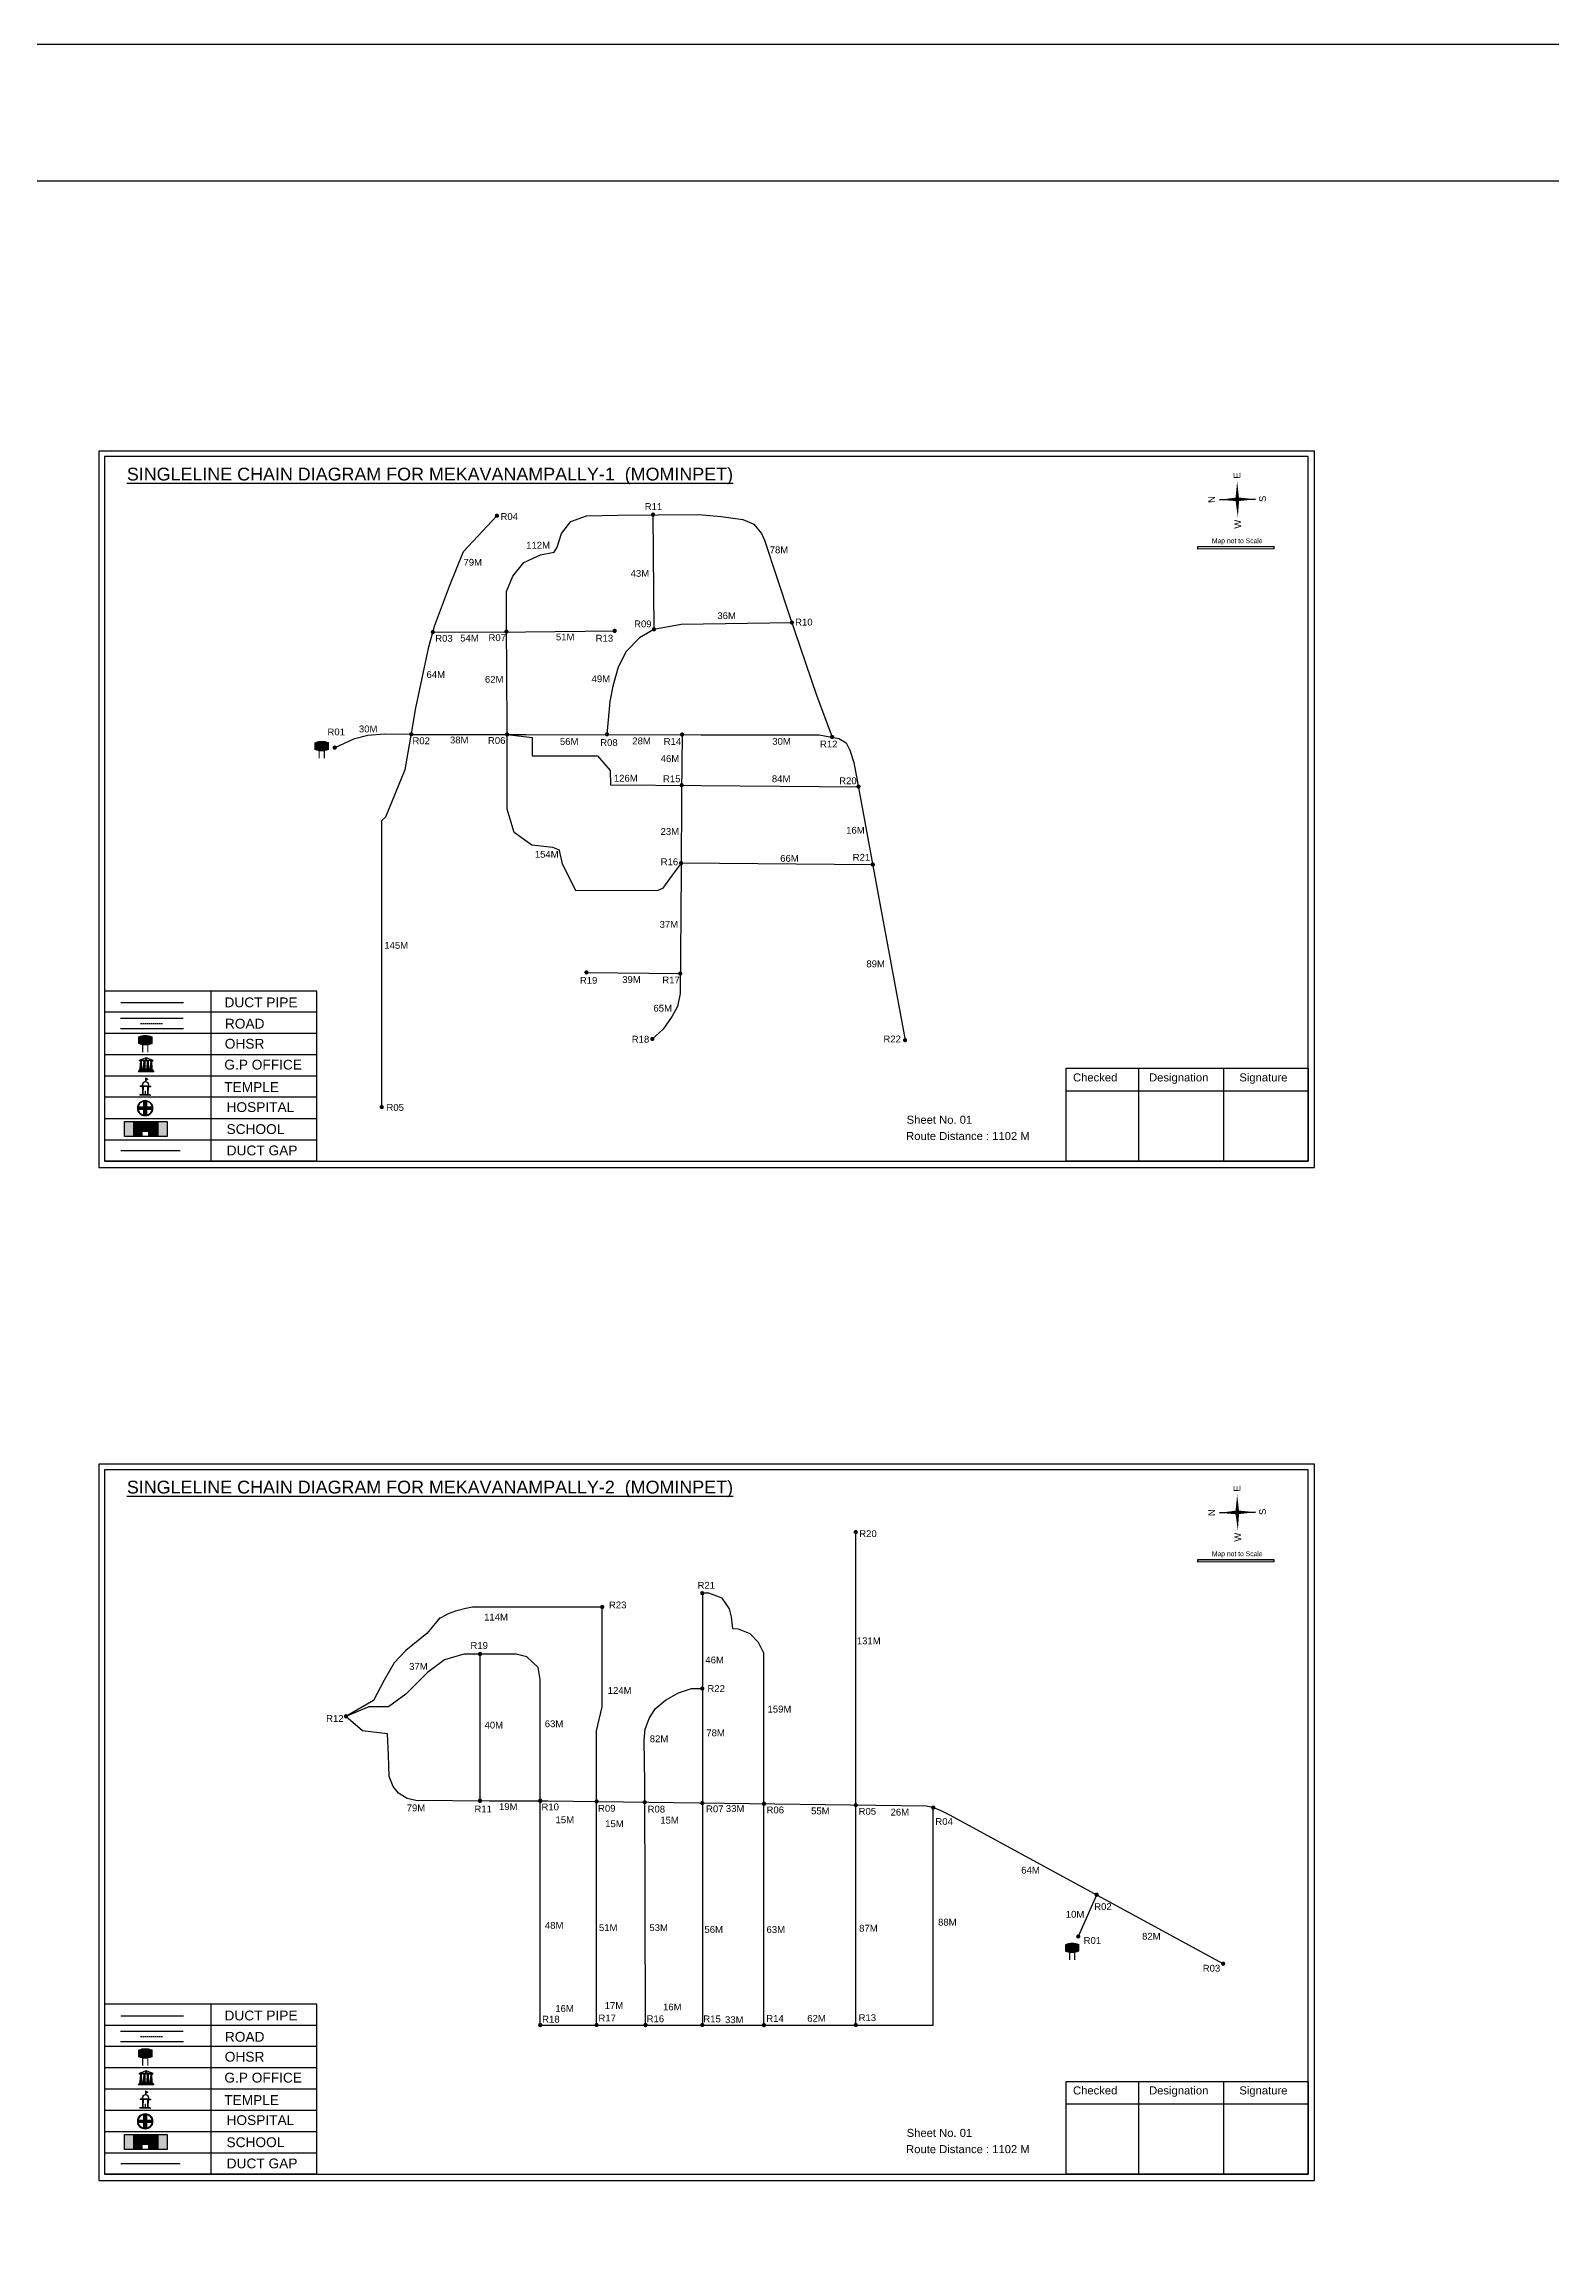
# Model space of a CAD drawing. Header units: inches. Extents: x -512 to 3904, y -21409 to -15407.
# Drawn here: x 592 to 1696, y -17023 to -15407 of the extents above; entities that cross this region are included whole.
import ezdxf

# ---------------------------------------------------------------- set-up
doc = ezdxf.new("R2010")
doc.units = ezdxf.units.IN
doc.header["$MEASUREMENT"] = 0
doc.linetypes.add('DASHEDX2', pattern=[1.5, 1, -0.5])
for name, color, linetype in [('LANDMARK', 7, 'Continuous'), ('OHT', 7, 'Continuous'), ('pipe', 5, 'Continuous')]:
    doc.layers.add(name, color=color, linetype=linetype)
doc.styles.get("Standard").update_dxf_attribs({"font": 'arial.ttf'})

# ---------------------------------------------------------------- blocks, each defined once
blk = doc.blocks.new('OHT')
at = {"linetype": 'Continuous', "lineweight": 0, "true_color": 0x0ffffc}
blk.add_hatch(color=4, dxfattribs=at).paths.add_polyline_path([(0.01, 1), (0, 1, 0.101323), (-0.4, 0.92), (-0.4, 0.52, 0.194075), (0.4, 0.52), (0.4, 0.92, 0.097877)])
at = {"color": 4, "linetype": 'Continuous', "lineweight": 0, "true_color": 0x0ffffc, "flags": 128}
for points in [[(-0.4, 0.52), (-0.4, 0.92)], [(0.4, 0.52), (0.4, 0.92)]]:
    blk.add_lwpolyline(points, dxfattribs=at)
at = {"color": 4, "linetype": 'Continuous', "lineweight": 0, "true_color": 0x0ffffc, "const_width": 0.075, "flags": 128}
for points in [[(-0.15, 0), (-0.15, 0.48)], [(0.15, 0), (0.15, 0.47)]]:
    blk.add_lwpolyline(points, dxfattribs=at)
at = {"color": 4, "linetype": 'Continuous', "lineweight": 0, "true_color": 0x0ffffc}
for centre, radius, start, end in [((0.01, -0.02), 1.02, 67.3109, 113.4711), ((0, 1.51), 1.07, 247.7682, 291.7007)]:
    blk.add_arc(centre, radius, start, end, dxfattribs=at)
blk = doc.blocks.new('Government_Office')
at = {"linetype": 'Continuous', "lineweight": 0, "true_color": 0xff0000}
for points in [[(-0.5, 0.05), (0.5, 0.05), (0.5, 0), (-0.5, 0)], [(-0.45, 0.08), (-0.45, 0.12), (0.45, 0.12), (0.45, 0.08)], [(-0.4, 0.14), (-0.4, 0.18), (0.4, 0.18), (0.4, 0.14)]]:
    blk.add_hatch(color=1, dxfattribs=at).paths.add_polyline_path(points)
h = blk.add_hatch(color=1, dxfattribs=at)
h.paths.add_polyline_path([(0.44, 0.72), (0.45, 0.75), (0, 0.93), (-0.45, 0.75), (-0.44, 0.72)])
h.paths.add_polyline_path([(0.36, 0.75), (-0.36, 0.75), (0, 0.9)], flags=16)
h.paths.add_polyline_path([(0, 0.78, -1), (0, 0.87, -1)], flags=0)
h = blk.add_hatch(color=1, dxfattribs=at)
edge = h.paths.add_edge_path()
edge.add_line((-0.27, 0.2), (-0.3, 0.68))
edge.add_line((-0.3, 0.68), (-0.29, 0.68))
edge.add_arc((-0.28, 0.69), 0.0176, 225.304, 441.5659)
edge.add_line((-0.28, 0.7), (-0.39, 0.7))
edge.add_arc((-0.39, 0.69), 0.0176, 98.4341, 314.696)
edge.add_line((-0.38, 0.68), (-0.37, 0.68))
edge.add_line((-0.37, 0.68), (-0.4, 0.2))
edge.add_line((-0.4, 0.2), (-0.27, 0.2))
h = blk.add_hatch(color=1, dxfattribs=at)
edge = h.paths.add_edge_path()
edge.add_line((-0.05, 0.2), (-0.07, 0.68))
edge.add_line((-0.07, 0.68), (-0.07, 0.68))
edge.add_arc((-0.05, 0.69), 0.0176, 225.304, 441.5659)
edge.add_line((-0.05, 0.7), (-0.17, 0.7))
edge.add_arc((-0.17, 0.69), 0.0176, 98.4341, 314.696)
edge.add_line((-0.16, 0.68), (-0.15, 0.68))
edge.add_line((-0.15, 0.68), (-0.18, 0.2))
edge.add_line((-0.18, 0.2), (-0.05, 0.2))
h = blk.add_hatch(color=1, dxfattribs=at)
edge = h.paths.add_edge_path()
edge.add_arc((0, 0.83), 0.0467, 90, 270)
edge.add_arc((0, 0.83), 0.0467, 270, 450)
h = blk.add_hatch(color=1, dxfattribs=at)
edge = h.paths.add_edge_path()
edge.add_line((0.18, 0.2), (0.15, 0.68))
edge.add_line((0.15, 0.68), (0.16, 0.68))
edge.add_arc((0.17, 0.69), 0.0176, 225.304, 441.5659)
edge.add_line((0.17, 0.7), (0.05, 0.7))
edge.add_arc((0.05, 0.69), 0.0176, 98.4341, 314.696)
edge.add_line((0.07, 0.68), (0.07, 0.68))
edge.add_line((0.07, 0.68), (0.05, 0.2))
edge.add_line((0.05, 0.2), (0.18, 0.2))
h = blk.add_hatch(color=1, dxfattribs=at)
edge = h.paths.add_edge_path()
edge.add_line((0.4, 0.2), (0.37, 0.68))
edge.add_line((0.37, 0.68), (0.38, 0.68))
edge.add_arc((0.39, 0.69), 0.0176, 225.304, 441.5659)
edge.add_line((0.4, 0.7), (0.28, 0.7))
edge.add_arc((0.28, 0.69), 0.0176, 98.4341, 314.696)
edge.add_line((0.29, 0.68), (0.3, 0.68))
edge.add_line((0.3, 0.68), (0.27, 0.2))
edge.add_line((0.27, 0.2), (0.4, 0.2))
at = {"color": 1, "linetype": 'Continuous', "lineweight": 0, "true_color": 0xff0000, "flags": 128}
for points in [[(-0.5, 0.05), (0.5, 0.05), (0.5, 0), (-0.5, 0)], [(-0.45, 0.75), (-0.44, 0.72), (0.44, 0.72), (0.45, 0.75), (0, 0.93)], [(-0.45, 0.08), (-0.45, 0.12), (0.45, 0.12), (0.45, 0.08)], [(-0.4, 0.14), (-0.4, 0.18), (0.4, 0.18), (0.4, 0.14)], [(-0.36, 0.75), (0.36, 0.75), (0, 0.9)]]:
    blk.add_lwpolyline(points, close=True, dxfattribs=at)
for points in [[(-0.27, 0.2), (-0.3, 0.68), (-0.29, 0.68, 1.379694), (-0.28, 0.7), (-0.39, 0.7, 1.379694), (-0.38, 0.68), (-0.37, 0.68), (-0.4, 0.2)], [(-0.05, 0.2), (-0.07, 0.68), (-0.07, 0.68, 1.379694), (-0.05, 0.7), (-0.17, 0.7, 1.379694), (-0.16, 0.68), (-0.15, 0.68), (-0.18, 0.2)], [(0, 0.87, 1), (0, 0.78, 1)], [(0.18, 0.2), (0.15, 0.68), (0.16, 0.68, 1.379694), (0.17, 0.7), (0.05, 0.7, 1.379694), (0.07, 0.68), (0.07, 0.68), (0.05, 0.2)], [(0.4, 0.2), (0.37, 0.68), (0.38, 0.68, 1.379694), (0.4, 0.7), (0.28, 0.7, 1.379694), (0.29, 0.68), (0.3, 0.68), (0.27, 0.2)]]:
    blk.add_lwpolyline(points, format="xyb", close=True, dxfattribs=at)
blk = doc.blocks.new('Temple')
at = {"linetype": 'Continuous', "lineweight": 0, "true_color": 0xff0000}
h = blk.add_hatch(color=1, dxfattribs=at)
edge = h.paths.add_edge_path()
edge.add_line((0.17, 0.49), (0.22, 0.49))
edge.add_line((0.22, 0.49), (0.22, 0.5))
edge.add_line((0.22, 0.5), (0.31, 0.5))
edge.add_line((0.31, 0.5), (0.31, 0.53))
edge.add_line((0.31, 0.53), (0.26, 0.53))
edge.add_line((0.26, 0.53), (0.26, 0.54))
edge.add_line((0.26, 0.54), (0.2, 0.54))
edge.add_spline(control_points=[(0.2, 0.54), (0.2, 0.59), (0.19, 0.64), (0.14, 0.74), (0.09, 0.79), (0.03, 0.8), (0.02, 0.81), (0.01, 0.81)], knot_values=[4.712389, 4.712389, 4.712389, 4.712389, 5.278166, 5.278166, 6.117402, 6.117402, 6.223801, 6.223801, 6.223801, 6.223801], degree=3, periodic=0)
edge.add_line((0.01, 0.81), (0.01, 0.79))
edge.add_line((0.01, 0.79), (-0.01, 0.79))
edge.add_line((-0.01, 0.79), (-0.01, 0.81))
edge.add_spline(control_points=[(-0.01, 0.81), (-0.05, 0.8), (-0.1, 0.78), (-0.17, 0.7), (-0.2, 0.63), (-0.2, 0.55), (-0.2, 0.55), (-0.2, 0.54)], knot_values=[6.343965, 6.343965, 6.343965, 6.343965, 6.956638, 6.956638, 7.795874, 7.795874, 7.853982, 7.853982, 7.853982, 7.853982], degree=3, periodic=0)
edge.add_line((-0.2, 0.54), (-0.26, 0.54))
edge.add_line((-0.26, 0.54), (-0.26, 0.53))
edge.add_line((-0.26, 0.53), (-0.31, 0.53))
edge.add_line((-0.31, 0.53), (-0.31, 0.5))
edge.add_line((-0.31, 0.5), (-0.22, 0.5))
edge.add_line((-0.22, 0.5), (-0.22, 0.49))
edge.add_line((-0.22, 0.49), (-0.17, 0.49))
edge.add_line((-0.17, 0.49), (-0.17, 0.07))
edge.add_arc((-0.2, 0.07), 0.03, -90, 0, ccw=False)
edge.add_line((-0.2, 0.04), (-0.26, 0.04))
edge.add_line((-0.26, 0.04), (-0.26, 0.03))
edge.add_line((-0.26, 0.03), (-0.31, 0.03))
edge.add_line((-0.31, 0.03), (-0.31, 0))
edge.add_line((-0.31, 0), (0.31, 0))
edge.add_line((0.31, 0), (0.31, 0.03))
edge.add_line((0.31, 0.03), (0.26, 0.03))
edge.add_line((0.26, 0.03), (0.26, 0.04))
edge.add_line((0.26, 0.04), (0.2, 0.04))
edge.add_arc((0.2, 0.07), 0.03, 180, 270, ccw=False)
edge.add_line((0.17, 0.07), (0.17, 0.49))
h.paths.add_polyline_path([(0.12, 0.07, -0.414214), (0.1, 0.04), (0.05, 0.04), (0.05, 0.03), (-0.05, 0.03), (-0.05, 0.04), (-0.1, 0.04, -0.414214), (-0.12, 0.07), (-0.12, 0.5), (0.12, 0.5)], flags=16)
edge = h.paths.add_edge_path(flags=16)
edge.add_ellipse((0, 0.54), major_axis=(0, 0.242), ratio=0.722808, start_angle=270, end_angle=450, ccw=False)
edge.add_line((0.17, 0.54), (-0.17, 0.54))
h.paths.add_polyline_path([(0.01, 0.23), (0.01, 0.07), (-0.01, 0.07), (-0.01, 0.23)], flags=0)
at = {"linetype": 'Continuous', "lineweight": 0, "true_color": 0xe66000}
blk.add_hatch(color=32, dxfattribs=at).paths.add_polyline_path([(-0.01, 1), (0.15, 0.93), (0, 0.85)])
at = {"linetype": 'Continuous', "lineweight": 0, "true_color": 0xff0000}
h = blk.add_hatch(color=1, dxfattribs=at)
edge = h.paths.add_edge_path()
edge.add_line((0.01, 0.86), (0, 0.85))
edge.add_line((0, 0.85), (0, 0.93))
edge.add_line((0, 0.93), (-0.01, 0.93))
edge.add_line((-0.01, 0.93), (-0.01, 0.81))
edge.add_spline(control_points=[(-0.01, 0.81), (0, 0.81), (0, 0.81), (0.01, 0.81)], knot_values=[6.223801, 6.223801, 6.223801, 6.223801, 6.343965, 6.343965, 6.343965, 6.343965], degree=3, periodic=0)
edge.add_line((0.01, 0.81), (0.01, 0.86))
h = blk.add_hatch(color=1, dxfattribs=at)
edge = h.paths.add_edge_path()
edge.add_line((0.01, 0.79), (0.01, 0.81))
edge.add_spline(control_points=[(0.01, 0.81), (0, 0.81), (0, 0.81), (-0.01, 0.81)], knot_values=[6.223801, 6.223801, 6.223801, 6.223801, 6.343965, 6.343965, 6.343965, 6.343965], degree=3, periodic=0)
edge.add_line((-0.01, 0.81), (-0.01, 0.79))
edge.add_line((-0.01, 0.79), (0.01, 0.79))
at = {"color": 1, "linetype": 'Continuous', "lineweight": 0, "true_color": 0xff0000, "flags": 128}
blk.add_lwpolyline([(0.2, 0.54), (0.26, 0.54), (0.26, 0.53), (0.31, 0.53), (0.31, 0.5), (0.22, 0.5), (0.22, 0.49), (0.17, 0.49), (0.17, 0.07, 0.414214), (0.2, 0.04), (0.26, 0.04), (0.26, 0.03), (0.31, 0.03), (0.31, 0), (-0.31, 0), (-0.31, 0.03), (-0.26, 0.03), (-0.26, 0.04), (-0.2, 0.04, 0.414214), (-0.17, 0.07), (-0.17, 0.49), (-0.22, 0.49), (-0.22, 0.5), (-0.31, 0.5), (-0.31, 0.53), (-0.26, 0.53), (-0.26, 0.54), (-0.2, 0.54)], format="xyb", dxfattribs=at)
blk.add_lwpolyline([(-0.17, 0.54), (0.17, 0.54)], dxfattribs=at)
blk.add_lwpolyline([(0.12, 0.5), (0.12, 0.07, -0.414214), (0.1, 0.04), (0.05, 0.04), (0.05, 0.03), (-0.05, 0.03), (-0.05, 0.04), (-0.1, 0.04, -0.414214), (-0.12, 0.07), (-0.12, 0.5)], format="xyb", close=True, dxfattribs=at)
at = {"color": 32, "linetype": 'Continuous', "lineweight": 0, "true_color": 0xe66000, "flags": 128}
blk.add_lwpolyline([(-0.01, 1), (0.15, 0.93), (0, 0.85), (-0.01, 1)], dxfattribs=at)
at = {"color": 1, "linetype": 'Continuous', "lineweight": 0, "true_color": 0xff0000, "flags": 128}
for points in [[(0.01, 0.93), (-0.01, 0.93), (-0.01, 0.79), (0.01, 0.79)], [(0.01, 0.23), (-0.01, 0.23), (-0.01, 0.07), (0.01, 0.07)]]:
    blk.add_lwpolyline(points, close=True, dxfattribs=at)
at = {"color": 1, "linetype": 'Continuous', "lineweight": 0, "true_color": 0xff0000}
blk.add_ellipse((0, 0.54), major_axis=(0, 0.242), ratio=0.722808, start_param=4.712389, end_param=7.853982, dxfattribs=at)
blk.add_open_spline([(0.2, 0.54), (0.2, 0.59), (0.19, 0.64), (0.14, 0.74), (0.09, 0.79), (-0.02, 0.82), (-0.08, 0.79), (-0.17, 0.7), (-0.2, 0.63), (-0.2, 0.55), (-0.2, 0.55), (-0.2, 0.54)], degree=3, knots=[4.712389, 4.712389, 4.712389, 4.712389, 5.278166, 5.278166, 6.117402, 6.117402, 6.956638, 6.956638, 7.795874, 7.795874, 7.853982, 7.853982, 7.853982, 7.853982], dxfattribs=at)
blk = doc.blocks.new('*U121')
at = {"color": 0, "linetype": 'DASHEDX2', "transparency": 16777216}
blk.add_line((-8.2, 0), (8, 0), dxfattribs=at)
blk = doc.blocks.new('Hospital')
at = {"linetype": 'Continuous', "lineweight": 0, "true_color": 0x000000}
h = blk.add_hatch(color=18, dxfattribs=at)
h.paths.add_polyline_path([(-0.5, 0, 1), (0.5, 0, 1)])
h.paths.add_polyline_path([(0.45, 0, -1), (-0.45, 0, -1)], flags=16)
at = {"linetype": 'Continuous', "true_color": 0xff0000}
blk.add_hatch(color=1, dxfattribs=at).paths.add_polyline_path([(-0.39, 0.08), (-0.08, 0.08), (-0.08, 0.39), (0.08, 0.39), (0.08, 0.08), (0.39, 0.08), (0.39, -0.08), (0.08, -0.08), (0.08, -0.39), (-0.08, -0.39), (-0.08, -0.08), (-0.39, -0.08)])
at = {"color": 1, "linetype": 'Continuous', "true_color": 0xff0000, "flags": 128}
blk.add_lwpolyline([(-0.39, 0.08), (-0.08, 0.08), (-0.08, 0.39), (0.08, 0.39), (0.08, 0.08), (0.39, 0.08), (0.39, -0.08), (0.08, -0.08), (0.08, -0.39), (-0.08, -0.39), (-0.08, -0.08), (-0.39, -0.08)], close=True, dxfattribs=at)
at = {"color": 18, "linetype": 'Continuous', "lineweight": 0, "true_color": 0x000000}
for radius in [0.5, 0.446]:
    blk.add_circle((0, 0), radius, dxfattribs=at)
blk = doc.blocks.new('*U126')
at = {"color": 0, "linetype": 'DASHEDX2', "transparency": 16777216}
blk.add_line((-8.2, 0), (8, 0), dxfattribs=at)

msp = doc.modelspace()

# ---------------------------------------------------------------- hatches: boundary and pattern name
at = {"ltscale": 0.5}
h = msp.add_hatch(color=5, dxfattribs=at)
h.dxf.hatch_style = 1
h.paths.add_polyline_path([(925.2, -15752.2, 1), (922.1, -15752.2, 1)])
h = msp.add_hatch(color=5, dxfattribs=at)
h.dxf.hatch_style = 1
h.paths.add_polyline_path([(1039.6, -15751.4, 1), (1036.4, -15751.4, 1)])
at = {"true_color": 0x0093dd}
h = msp.add_hatch(color=142, dxfattribs=at)
h.dxf.hatch_style = 1
h.paths.add_polyline_path([(1437, -15774.8), (1437, -15776.6), (1492.5, -15776.5), (1492.5, -15774.6)])
at = {"ltscale": 0.5}
h = msp.add_hatch(color=5, dxfattribs=at)
h.dxf.hatch_style = 1
h.paths.add_polyline_path([(878.3, -15837.4, 1), (875.2, -15837.4, 1)])
h = msp.add_hatch(color=5, dxfattribs=at)
h.dxf.hatch_style = 1
h.paths.add_polyline_path([(932.2, -15837, 1), (929.1, -15837, 1)])
h = msp.add_hatch(color=5, dxfattribs=at)
h.dxf.hatch_style = 1
h.paths.add_polyline_path([(1011.5, -15836.5, 1), (1008.3, -15836.5, 1)])
h = msp.add_hatch(color=5, dxfattribs=at)
h.dxf.hatch_style = 1
h.paths.add_polyline_path([(1040.2, -15835.4, 1), (1037.1, -15835.4, 1)])
h = msp.add_hatch(color=5, dxfattribs=at)
h.dxf.hatch_style = 1
h.paths.add_polyline_path([(1141.2, -15830.4, 1), (1138.1, -15830.4, 1)])
h = msp.add_hatch(color=5, dxfattribs=at)
h.dxf.hatch_style = 1
h.paths.add_polyline_path([(806.5, -15922, 1), (803.3, -15922, 1)])
h = msp.add_hatch(color=5, dxfattribs=at)
h.dxf.hatch_style = 1
h.paths.add_polyline_path([(862.5, -15912.2, 1), (859.4, -15912.2, 1)])
h = msp.add_hatch(color=5, dxfattribs=at)
h.dxf.hatch_style = 1
h.paths.add_polyline_path([(932.7, -15912.3, 1), (929.6, -15912.3, 1)])
h = msp.add_hatch(color=5, dxfattribs=at)
h.dxf.hatch_style = 1
h.paths.add_polyline_path([(1005.8, -15912.3, 1), (1002.7, -15912.3, 1)])
h = msp.add_hatch(color=5, dxfattribs=at)
h.dxf.hatch_style = 1
h.paths.add_polyline_path([(1060.8, -15912.4, 1), (1057.7, -15912.4, 1)])
h = msp.add_hatch(color=5, dxfattribs=at)
h.dxf.hatch_style = 1
h.paths.add_polyline_path([(1170.7, -15914.2, 1), (1167.6, -15914.2, 1)])
h = msp.add_hatch(color=5, dxfattribs=at)
h.dxf.hatch_style = 1
h.paths.add_polyline_path([(1060.5, -15949.5, 1), (1057.4, -15949.5, 1)])
h = msp.add_hatch(color=5, dxfattribs=at)
h.dxf.hatch_style = 1
h.paths.add_polyline_path([(1190, -15950.5, 1), (1186.9, -15950.5, 1)])
h = msp.add_hatch(color=5, dxfattribs=at)
h.dxf.hatch_style = 1
h.paths.add_polyline_path([(1060.1, -16006.5, 1), (1057, -16006.5, 1)])
h = msp.add_hatch(color=5, dxfattribs=at)
h.dxf.hatch_style = 1
h.paths.add_polyline_path([(1200.5, -16007.6, 1), (1197.3, -16007.6, 1)])
h = msp.add_hatch(color=5, dxfattribs=at)
h.dxf.hatch_style = 1
h.paths.add_polyline_path([(990.8, -16086.6, 1), (987.7, -16086.6, 1)])
h = msp.add_hatch(color=5, dxfattribs=at)
h.dxf.hatch_style = 1
h.paths.add_polyline_path([(1059.5, -16087.4, 1), (1056.4, -16087.4, 1)])
h = msp.add_hatch(color=5, dxfattribs=at)
h.dxf.hatch_style = 1
h.paths.add_polyline_path([(1039, -16135.3, 1), (1035.9, -16135.3, 1)])
h = msp.add_hatch(color=5, dxfattribs=at)
h.dxf.hatch_style = 1
h.paths.add_polyline_path([(1224.1, -16136.2, 1), (1221, -16136.2, 1)])
at = {"true_color": 0xc8c92d}
h = msp.add_hatch(color=52, dxfattribs=at)
h.dxf.hatch_style = 1
h.paths.add_polyline_path([(657.2, -16195.7), (651, -16195.7), (651, -16206.8), (657.2, -16206.8)])
h.paths.add_polyline_path([(682, -16195.7), (675.9, -16195.7), (675.9, -16206.8), (682, -16206.8)])
at = {"true_color": 0x293189}
h = msp.add_hatch(color=177, dxfattribs=at)
h.dxf.hatch_style = 1
h.paths.add_polyline_path([(675.9, -16195.7), (657.2, -16195.7), (657.2, -16206.8), (664.2, -16206.8), (664.2, -16203.2), (668.1, -16203.2), (668.1, -16206.8), (675.9, -16206.8)])
h.paths.add_polyline_path([(659.9, -16198.2), (658.5, -16198.2), (658.5, -16196.9), (659.9, -16196.9)], flags=16)
h.paths.add_polyline_path([(672.7, -16198.2), (672.7, -16196.9), (674.1, -16196.9), (674.1, -16198.2)], flags=16)
at = {"ltscale": 0.5}
h = msp.add_hatch(color=5, dxfattribs=at)
h.dxf.hatch_style = 1
h.paths.add_polyline_path([(840.9, -16185.2, 1), (837.8, -16185.2, 1)])
h = msp.add_hatch(color=5, dxfattribs=at)
h.dxf.hatch_style = 1
h.paths.add_polyline_path([(1188, -16496.4, 1), (1184.9, -16496.4, 1)])
at = {"true_color": 0x0093dd}
h = msp.add_hatch(color=142, dxfattribs=at)
h.dxf.hatch_style = 1
h.paths.add_polyline_path([(1437, -16516.5), (1437, -16518.4), (1492.5, -16518.2), (1492.5, -16516.4)])
at = {"ltscale": 0.5}
h = msp.add_hatch(color=5, dxfattribs=at)
h.dxf.hatch_style = 1
h.paths.add_polyline_path([(1002.3, -16551.2, 1), (999.2, -16551.2, 1)])
h = msp.add_hatch(color=5, dxfattribs=at)
h.dxf.hatch_style = 1
h.paths.add_polyline_path([(1075.6, -16541.1, 1), (1072.5, -16541.1, 1)])
h = msp.add_hatch(color=5, dxfattribs=at)
h.dxf.hatch_style = 1
h.paths.add_polyline_path([(912.9, -16585.6, 1), (909.7, -16585.6, 1)])
h = msp.add_hatch(color=5, dxfattribs=at)
h.dxf.hatch_style = 1
h.paths.add_polyline_path([(1075.6, -16610.9, 1), (1072.5, -16610.9, 1)])
h = msp.add_hatch(color=5, dxfattribs=at)
h.dxf.hatch_style = 1
h.paths.add_polyline_path([(814.7, -16631.2, 1), (811.6, -16631.2, 1)])
h = msp.add_hatch(color=5, dxfattribs=at)
h.dxf.hatch_style = 1
h.paths.add_polyline_path([(912.9, -16693.1, 1), (909.7, -16693.1, 1)])
h = msp.add_hatch(color=5, dxfattribs=at)
h.dxf.hatch_style = 1
h.paths.add_polyline_path([(957, -16693.1, 1), (953.8, -16693.1, 1)])
h = msp.add_hatch(color=5, dxfattribs=at)
h.dxf.hatch_style = 1
h.paths.add_polyline_path([(998.2, -16693.6, 1), (995.1, -16693.6, 1)])
h = msp.add_hatch(color=5, dxfattribs=at)
h.dxf.hatch_style = 1
h.paths.add_polyline_path([(1033.5, -16694.1, 1), (1030.4, -16694.1, 1)])
h = msp.add_hatch(color=5, dxfattribs=at)
h.dxf.hatch_style = 1
h.paths.add_polyline_path([(1075.6, -16694.7, 1), (1072.5, -16694.7, 1)])
h = msp.add_hatch(color=5, dxfattribs=at)
h.dxf.hatch_style = 1
h.paths.add_polyline_path([(1120.8, -16695.3, 1), (1117.6, -16695.3, 1)])
h = msp.add_hatch(color=5, dxfattribs=at)
h.dxf.hatch_style = 1
h.paths.add_polyline_path([(1188, -16696.3, 1), (1184.9, -16696.3, 1)])
h = msp.add_hatch(color=5, dxfattribs=at)
h.dxf.hatch_style = 1
h.paths.add_polyline_path([(1244.7, -16698.1, 1), (1241.6, -16698.1, 1)])
h = msp.add_hatch(color=5, dxfattribs=at)
h.dxf.hatch_style = 1
h.paths.add_polyline_path([(1364.4, -16761.9, 1), (1361.2, -16761.9, 1)])
h = msp.add_hatch(color=5, dxfattribs=at)
h.dxf.hatch_style = 1
h.paths.add_polyline_path([(1350.9, -16792.4, 1), (1347.8, -16792.4, 1)])
h = msp.add_hatch(color=5, dxfattribs=at)
h.dxf.hatch_style = 1
h.paths.add_polyline_path([(1457, -16812.4, 1), (1453.9, -16812.4, 1)])
h = msp.add_hatch(color=5, dxfattribs=at)
h.dxf.hatch_style = 1
h.paths.add_polyline_path([(957, -16857.3, 1), (953.8, -16857.3, 1)])
h = msp.add_hatch(color=5, dxfattribs=at)
h.dxf.hatch_style = 1
h.paths.add_polyline_path([(998.2, -16857.3, 1), (995.1, -16857.3, 1)])
h = msp.add_hatch(color=5, dxfattribs=at)
h.dxf.hatch_style = 1
h.paths.add_polyline_path([(1034.1, -16857.3, 1), (1030.9, -16857.3, 1)])
h = msp.add_hatch(color=5, dxfattribs=at)
h.dxf.hatch_style = 1
h.paths.add_polyline_path([(1075.6, -16857.3, 1), (1072.5, -16857.3, 1)])
h = msp.add_hatch(color=5, dxfattribs=at)
h.dxf.hatch_style = 1
h.paths.add_polyline_path([(1120.8, -16857.3, 1), (1117.6, -16857.3, 1)])
h = msp.add_hatch(color=5, dxfattribs=at)
h.dxf.hatch_style = 1
h.paths.add_polyline_path([(1188, -16857.3, 1), (1184.9, -16857.3, 1)])
at = {"true_color": 0xc8c92d}
h = msp.add_hatch(color=52, dxfattribs=at)
h.dxf.hatch_style = 1
h.paths.add_polyline_path([(657.2, -16937.5), (651, -16937.5), (651, -16948.5), (657.2, -16948.5)])
h.paths.add_polyline_path([(682, -16937.5), (675.9, -16937.5), (675.9, -16948.5), (682, -16948.5)])
at = {"true_color": 0x293189}
h = msp.add_hatch(color=177, dxfattribs=at)
h.dxf.hatch_style = 1
h.paths.add_polyline_path([(675.9, -16937.5), (657.2, -16937.5), (657.2, -16948.5), (664.2, -16948.5), (664.2, -16944.9), (668.1, -16944.9), (668.1, -16948.5), (675.9, -16948.5)])
h.paths.add_polyline_path([(659.9, -16939.9), (658.5, -16939.9), (658.5, -16938.7), (659.9, -16938.7)], flags=16)
h.paths.add_polyline_path([(672.7, -16939.9), (672.7, -16938.7), (674.1, -16938.7), (674.1, -16939.9)], flags=16)

# ---------------------------------------------------------------- linework, layer by layer
for p, q in [((1479.1, -15740.1), (1452.8, -15740.5)), ((1452.8, -15740.5), (1479.1, -15740.1)), ((1479.1, -15740.1), (1452.8, -15740.5)), ((1466, -15740.3), (1479.1, -15740.1)), ((636.4, -16100.3), (636.4, -16223.5)), ((791.9, -16115.8), (636.4, -16115.8)), ((714.1, -16100.3), (714.1, -16224.7)), ((791.9, -16131.4), (636.4, -16131.4)), ((648, -16120.1), (693.9, -16120.1)), ((648, -16127.6), (694.1, -16127.6)), ((791.9, -16146.9), (636.4, -16146.9)), ((791.9, -16162.5), (636.4, -16162.5)), ((791.9, -16178), (636.4, -16178)), ((636.4, -16193.6), (791.9, -16193.6)), ((636.4, -16209.1), (791.9, -16209.1)), ((636.4, -16223.5), (636.4, -16224.7)), ((636.4, -16223.7), (636.4, -16224.7)), ((791.9, -16224.7), (636.4, -16224.7)), ((1479.1, -16481.8), (1452.8, -16482.3)), ((1452.8, -16482.3), (1479.1, -16481.8)), ((1479.1, -16481.8), (1452.8, -16482.3)), ((1466, -16482.1), (1479.1, -16481.8)), ((636.4, -16842), (636.4, -16965.2)), ((714.1, -16842), (714.1, -16966.4)), ((791.9, -16857.6), (636.4, -16857.6)), ((791.9, -16873.1), (636.4, -16873.1)), ((648, -16861.9), (693.9, -16861.9)), ((648, -16869.4), (694.1, -16869.4)), ((791.9, -16888.7), (636.4, -16888.7)), ((791.9, -16904.2), (636.4, -16904.2)), ((791.9, -16919.8), (636.4, -16919.8)), ((636.4, -16935.3), (791.9, -16935.3)), ((636.4, -16950.9), (791.9, -16950.9)), ((636.4, -16965.2), (636.4, -16966.4)), ((636.4, -16965.5), (636.4, -16966.4)), ((791.9, -16966.4), (636.4, -16966.4))]:
    msp.add_line(p, q)
at = {"color": 1}
for p, q in [((1452.8, -15740.5), (1465.9, -15740.3)), ((1452.8, -16482.3), (1465.9, -16482.1))]:
    msp.add_line(p, q, dxfattribs=at)
at = {"color": 242, "true_color": 0xcd2027}
for p, q in [((1393.4, -16156.8), (1393.4, -16224.7)), ((1455.6, -16156.8), (1455.6, -16224.7)), ((1340.5, -16173.3), (1517.7, -16173.3)), ((1393.4, -16898.6), (1393.4, -16966.5)), ((1455.6, -16898.6), (1455.6, -16966.5)), ((1340.5, -16915), (1517.7, -16915))]:
    msp.add_line(p, q, dxfattribs=at)
for points in [[(-511.8, -15406.9), (3904.1, -15406.9), (3904.1, -21409.2), (-511.8, -21409.2)], [(-411.8, -15506.9), (3804.1, -15506.9), (3804.1, -21309.2), (-411.8, -21309.2)], [(632.2, -15704.9), (632.2, -16229.4), (1522.4, -16229.4), (1522.4, -15704.9)], [(636.4, -15708.9), (636.4, -16224.7), (1517.7, -16224.7), (1517.7, -15708.9)], [(682.1, -16195.7), (682.1, -16206.8), (651, -16206.8), (651, -16195.7)], [(659.9, -16196.9), (659.9, -16198.2), (658.5, -16198.2), (658.5, -16196.9)], [(672.7, -16198.2), (672.7, -16196.9), (674.1, -16196.9), (674.1, -16198.2)], [(632.2, -16446.6), (632.2, -16971.1), (1522.4, -16971.1), (1522.4, -16446.6)], [(636.4, -16450.7), (636.4, -16966.4), (1517.7, -16966.4), (1517.7, -16450.7)], [(682.1, -16937.5), (682.1, -16948.5), (651, -16948.5), (651, -16937.5)], [(659.9, -16938.7), (659.9, -16939.9), (658.5, -16939.9), (658.5, -16938.7)], [(672.7, -16939.9), (672.7, -16938.7), (674.1, -16938.7), (674.1, -16939.9)]]:
    msp.add_lwpolyline(points, close=True)
at = {"color": 142, "true_color": 0x0093dd}
for points in [[(1492.5, -15776.5), (1437, -15776.6), (1437, -15774.8), (1492.5, -15774.6), (1492.5, -15776.5)], [(1492.5, -16518.2), (1437, -16518.4), (1437, -16516.5), (1492.5, -16516.4), (1492.5, -16518.2)]]:
    msp.add_lwpolyline(points, dxfattribs=at)
for points in [[(791.9, -16224.7), (791.9, -16100.3), (636.4, -16100.3)], [(662.9, -16206.8), (662.9, -16202.7), (669.4, -16202.7), (669.4, -16206.8)], [(791.9, -16966.4), (791.9, -16842), (636.4, -16842)], [(662.9, -16948.5), (662.9, -16944.4), (669.4, -16944.4), (669.4, -16948.5)]]:
    msp.add_lwpolyline(points)
at = {"color": 242, "true_color": 0xcd2027}
for points in [[(1517.7, -16224.7), (1340.5, -16224.7), (1340.5, -16156.8), (1517.7, -16156.8)], [(1517.7, -16966.5), (1340.5, -16966.5), (1340.5, -16898.6), (1517.7, -16898.6)]]:
    msp.add_lwpolyline(points, close=True, dxfattribs=at)
for points in [[(1467.2, -15740.3), (1464.4, -15740.3), (1465.7, -15727.1)], [(1467.2, -15740.3), (1464.4, -15740.3), (1465.7, -15727.1)], [(1467.2, -15740.3), (1464.4, -15740.3), (1466.2, -15753.4)], [(1467.2, -15740.3), (1464.4, -15740.3), (1466.2, -15753.4)], [(1466, -15741.6), (1465.9, -15738.8), (1479.1, -15740.1)], [(1466, -15741.6), (1465.9, -15738.8), (1479.1, -15740.1)], [(1467.2, -16482), (1464.4, -16482.1), (1465.7, -16468.9)], [(1467.2, -16482), (1464.4, -16482.1), (1465.7, -16468.9)], [(1467.2, -16482), (1464.4, -16482.1), (1466.2, -16495.2)], [(1467.2, -16482), (1464.4, -16482.1), (1466.2, -16495.2)], [(1466, -16483.3), (1465.9, -16480.5), (1479.1, -16481.8)], [(1466, -16483.3), (1465.9, -16480.5), (1479.1, -16481.8)]]:
    msp.add_solid(points)
at = {"color": 1}
for points in [[(1466, -15741.6), (1465.9, -15738.8), (1452.8, -15740.5)], [(1466, -15741.6), (1465.9, -15738.8), (1452.8, -15740.5)], [(1466, -16483.4), (1465.9, -16480.5), (1452.8, -16482.3)], [(1466, -16483.4), (1465.9, -16480.5), (1452.8, -16482.3)]]:
    msp.add_solid(points, dxfattribs=at)
at = {"layer": 'OHT', "color": 5}
for p, q in [((648.2, -16108.7), (694.1, -16108.7)), ((648.2, -16850.5), (694.1, -16850.5))]:
    msp.add_line(p, q, dxfattribs=at)
at = {"layer": 'OHT', "color": 1}
for p, q in [((648.2, -16216.9), (691.8, -16216.9)), ((648.2, -16958.7), (691.8, -16958.7))]:
    msp.add_line(p, q, dxfattribs=at)
at = {"layer": 'pipe'}
msp.add_line((1362.8, -16762.1), (1349.4, -16792.5), dxfattribs=at)
for points in [[(839.3, -16185.3), (839.3, -15975.3), (842.4, -15972.7), (856.6, -15937.9), (861.8, -15907.4), (864, -15894.2), (873.9, -15848.2), (878, -15833.1), (888.9, -15803.7), (899.2, -15778.3), (923.7, -15752.3)], [(1058.6, -16006.6), (1052, -16015.3), (1044.8, -16025.2), (1041.4, -16026.7), (981.4, -16026.8), (971.8, -16007), (969.6, -15997.3), (969.4, -15997), (964.7, -15995.1), (949.2, -15993.3), (936.4, -15984.2), (931.1, -15967), (931.1, -15906.4), (930.6, -15831.2), (930.6, -15823.1), (930.8, -15807.8), (935.4, -15796.4), (943.4, -15786.5), (955.6, -15780.8), (965.6, -15778.8), (967.7, -15775.2), (971, -15765.1), (977.8, -15756.5), (989.2, -15752.2), (1012.3, -15751.8), (1071.3, -15751.3), (1087.9, -15752.7), (1103.8, -15754.9), (1111.9, -15758.5), (1117.4, -15765.3), (1119.5, -15770.2), (1137.7, -15824.8), (1157.6, -15883.6), (1169.1, -15914.3)], [(1038.7, -15835.5), (1038, -15751.6)], [(876.8, -15837.5), (944.7, -15837.1), (1009.9, -15836.6)], [(1139.6, -15830.6), (1058.7, -15831.9), (1038.6, -15835.5), (1028.1, -15841.5), (1018.3, -15851.6), (1012.5, -15863), (1008.5, -15876.9), (1006.3, -15888.3), (1004.2, -15912.5)], [(860.9, -15912.4), (841.1, -15912.1), (829.2, -15913.2), (818.6, -15915.8), (804.9, -15922.1)], [(860.9, -15912.4), (945.1, -15912.4), (1073.3, -15912.6), (1159.6, -15912.6), (1174, -15915.2), (1179.4, -15918.6), (1182.1, -15923.9), (1185.1, -15932.9), (1191.2, -15965.8), (1201.7, -16022.9), (1222.6, -16136.3)], [(931.1, -15912.4), (949.4, -15914.7), (949.4, -15928), (997.4, -15928), (1006.7, -15938.7), (1006.9, -15949.3), (1073, -15949.8), (1188.4, -15950.7)], [(1059.3, -15912.5), (1058.9, -15955.7), (1058.5, -16012.6), (1058, -16073.6), (1057.8, -16102), (1056, -16111.5), (1052.1, -16118.7), (1045.3, -16128.2), (1037.4, -16135.4)], [(1198.9, -16007.7), (1058.6, -16006.6)], [(1057.9, -16087.6), (989.2, -16086.8)], [(1186.4, -16857.5), (1186.4, -16496.5)], [(996.6, -16857.5), (996.6, -16642), (1000.8, -16624.4), (1000.8, -16551.3), (905.7, -16551.3), (900.9, -16552.2), (893.4, -16554.3), (888.1, -16556.2), (880.5, -16560.4)], [(1119.2, -16857.5), (1119.2, -16584.9), (1115.3, -16577.1), (1109.2, -16570.8), (1100.5, -16567.5), (1096.4, -16567.2), (1095.5, -16558.3), (1093.9, -16552.6), (1088.5, -16544.8), (1078.9, -16541.2), (1074.1, -16541.2), (1074.1, -16857.5)], [(882.2, -16559), (872.3, -16570.5), (856.9, -16583), (848.4, -16592), (841, -16604.9), (833.4, -16619.6), (813.1, -16631.4)], [(955.4, -16857.5), (955.4, -16604.2), (953.8, -16595.5), (945.5, -16587.7), (937.7, -16585.7), (899.5, -16585.7), (885.2, -16590), (872.9, -16599.1), (865.2, -16606.7), (856.9, -16615), (844.2, -16624.3), (830, -16624.3), (813.1, -16631.4)], [(911.3, -16693.2), (911.3, -16585.7)], [(1032.5, -16857.5), (1031.9, -16680.1), (1031.5, -16648.7), (1032.2, -16640.7), (1035.1, -16632.8), (1039.6, -16625.7), (1047, -16619.5), (1056.7, -16614), (1066.1, -16611), (1074.1, -16611)], [(1455.4, -16812.5), (1255.3, -16703.6), (1248.5, -16700.1), (1242.8, -16698.1), (1238, -16697.1), (961, -16693.3), (918.2, -16693.3), (864.4, -16693), (858, -16691.5), (851.7, -16687.5), (847.7, -16682.6), (844.8, -16675.4), (844.2, -16659.8), (843.6, -16644.2), (825.2, -16642), (813.1, -16631.4)], [(1243.2, -16857.5), (1243.2, -16698.2)], [(955.4, -16857.5), (1243.2, -16857.5)]]:
    msp.add_lwpolyline(points, dxfattribs=at)

# ---------------------------------------------------------------- block references
at = {"linetype": 'DASHEDX2'}
for name, p in [('*U121', (671, -16123.9)), ('*U126', (671, -16865.6))]:
    msp.add_blockref(name, p, dxfattribs=at)
at = {"layer": 'LANDMARK'}
for name, p, xscale, yscale, zscale in [('Government_Office', (666.8, -16159.3), 11.32114773247135, 11.32114773247135, 11.32114773247135), ('Hospital', (666.1, -16186), 11.41772014427468, 11.41772014427468, 11.41772014427468), ('Government_Office', (666.8, -16901.1), 11.32114773247135, 11.32114773247135, 11.32114773247135), ('Hospital', (666.1, -16927.8), 11.41772014427468, 11.41772014427468, 11.41772014427468)]:
    msp.add_blockref(name, p, dxfattribs=dict(at, xscale=xscale, yscale=yscale, zscale=zscale))
at = {"layer": 'LANDMARK', "xscale": 12.62452535729322, "yscale": 12.62452535729322, "zscale": 12.62452535729322, "rotation": 358.3713438591284}
for p in [(666.2, -16176.5), (666.2, -16918.2)]:
    msp.add_blockref('Temple', p, dxfattribs=at)
at = {"layer": 'OHT', "xscale": 12.45189723782068, "yscale": 12.45189723782068, "zscale": 12.45189723782068}
for p in [(795.4, -15929.8), (666.2, -16145.2), (1344.9, -16809.7), (666.2, -16887)]:
    msp.add_blockref('OHT', p, dxfattribs=at)

# ---------------------------------------------------------------- texts
at = {"color": 242, "true_color": 0xcd2027}
for s, p in [('%%USINGLELINE CHAIN DIAGRAM FOR MEKAVANAMPALLY-1  (MOMINPET)', (652.7, -15726.4)), ('%%USINGLELINE CHAIN DIAGRAM FOR MEKAVANAMPALLY-2  (MOMINPET)', (652.7, -16468.1))]:
    msp.add_text(s, height=9.375, dxfattribs=at).set_placement(p)
for s, p in [('E', (1468.1, -15725)), ('N', (1449.5, -15742.8)), ('S', (1486.8, -15742.1)), ('W', (1468.7, -15761.6)), ('E', (1468.1, -16466.7)), ('N', (1449.5, -16484.6)), ('S', (1486.8, -16483.8)), ('W', (1468.7, -16503.3))]:
    msp.add_text(s, height=4.95, rotation=91.0063).set_placement(p)
for s, height, p in [('R11', 5, (1031.9, -15748)), ('R04', 5, (926.3, -15755.3)), ('112M', 5, (945.1, -15776.3)), ('78M', 5, (1123.4, -15779.7)), ('Map not to Scale', 3.542, (1447.2, -15772.3)), ('79M', 5, (899.2, -15788.8)), ('43M', 5, (1021.6, -15796.9)), ('36M', 5, (1085.1, -15827.9)), ('R03', 5, (878.5, -15844.5)), ('54M', 5, (896.8, -15844.3)), ('R07', 5, (917.5, -15844)), ('51M', 5, (966.9, -15843.5)), ('R13', 5, (996, -15844.4)), ('R09', 5, (1024.1, -15833.9)), ('R10', 5, (1142, -15832.6)), ('64M', 5, (872.1, -15871)), ('62M', 5, (914.9, -15874.5)), ('49M', 5, (993, -15874.1)), ('R01', 5, (799.6, -15913)), ('30M', 5, (822.6, -15910.8)), ('R02', 5, (861.8, -15919.5)), ('38M', 5, (889.3, -15918.9)), ('R06', 5, (917.1, -15919.3)), ('56M', 5, (969.8, -15920)), ('R08', 5, (999.3, -15920.8)), ('28M', 5, (1022.8, -15919.6)), ('R14', 5, (1045.8, -15920)), ('30M', 5, (1125.3, -15919.9)), ('R12', 5, (1160.2, -15921.9)), ('46M', 5, (1043.6, -15932.5)), ('126M', 5, (1009.3, -15946.9)), ('R15', 5, (1045.3, -15947.3)), ('84M', 5, (1125, -15947.3)), ('R20', 5, (1174.3, -15948.8)), ('23M', 5, (1043.5, -15985.9)), ('16M', 5, (1179.4, -15985)), ('154M', 5, (951.4, -16002.6)), ('66M', 5, (1131.1, -16005.6)), ('R21', 5, (1184.2, -16004.8)), ('R16', 5, (1043.6, -16008.1)), ('37M', 5, (1042.8, -16053.9)), ('145M', 5, (841.2, -16069.3)), ('89M', 5, (1194.2, -16082.8)), ('R19', 5, (984.4, -16094.9)), ('39M', 5, (1015.4, -16094.3)), ('R17', 5, (1044.8, -16094.6)), ('DUCT PIPE', 7.18, (724.2, -16112.1)), ('65M', 5, (1038.3, -16115.3)), ('ROAD ', 7.18, (724.5, -16127.7)), ('OHSR', 7.18, (724.4, -16142.4)), ('R18', 5, (1022.4, -16138)), ('R22', 5, (1206.7, -16137.8)), ('G.P OFFICE', 7.18, (724.1, -16157.7)), ('Checked', 5.89, (1345.5, -16166.4)), ('Designation', 5.886, (1401.2, -16166.4)), ('Signature', 5.89, (1467.3, -16166.4)), ('TEMPLE', 7.18, (724, -16174.1)), ('HOSPITAL', 7.18, (725.7, -16188.8)), ('R05', 5, (842.8, -16187.9)), ('Sheet No. 01', 5.886, (1223.7, -16197.4)), ('SCHOOL', 7.18, (725.7, -16204.9)), ('Route Distance : 1102 M', 5.886, (1223.3, -16209.3)), ('DUCT GAP', 7.18, (725.8, -16220.5)), ('R20', 5, (1189, -16500)), ('Map not to Scale', 3.542, (1447.2, -16514)), ('R21', 5, (1070.6, -16537.8)), ('R23', 5, (1005.7, -16552.2)), ('114M', 5, (914.3, -16561.1)), ('R19', 5, (904.3, -16581.9)), ('131M', 5, (1187.2, -16578.5)), ('37M', 5, (859.4, -16597.2)), ('46M', 5, (1076.3, -16592.5)), ('124M', 5, (1004.8, -16614.8)), ('R22', 5, (1077.8, -16613.4)), ('R12', 5, (798.6, -16635.3)), ('159M', 5, (1121.8, -16628.5)), ('40M', 5, (914.6, -16640.2)), ('63M', 5, (958.7, -16639.2)), ('82M', 5, (1035.6, -16650.2)), ('78M', 5, (1077, -16645.9)), ('79M', 5, (857.6, -16700.8)), ('R11', 5, (907.2, -16701.6)), ('19M', 5, (925.2, -16699.9)), ('R10', 5, (956.3, -16700.1)), ('R09', 5, (997.7, -16701.1)), ('R08', 5, (1034, -16701.7)), ('R07', 5, (1076.8, -16701.5)), ('33M', 5, (1091.3, -16701.3)), ('R06', 5, (1121.1, -16702.3)), ('15M', 5, (966.6, -16709.5)), ('15M', 5, (1002.9, -16712.4)), ('15M', 5, (1043.3, -16709.8)), ('55M', 5, (1153.7, -16703)), ('R05', 5, (1188.5, -16703.3)), ('26M', 5, (1211.9, -16703.9)), ('R04', 5, (1244.7, -16710.8)), ('64M', 5, (1307.6, -16746.4)), ('10M', 5, (1340.2, -16778.7)), ('R02', 5, (1361, -16773.1)), ('48M', 5, (958.8, -16786.8)), ('51M', 5, (998.4, -16788.5)), ('53M', 5, (1035.3, -16788.5)), ('56M', 5, (1075.6, -16789.8)), ('63M', 5, (1121.1, -16789.9)), ('87M', 5, (1188.9, -16788.9)), ('88M', 5, (1246.7, -16784.5)), ('R01', 5, (1353.3, -16797.9)), ('82M', 5, (1396.1, -16794.8)), ('R03', 5, (1440.5, -16818.2)), ('16M', 5, (966.4, -16847.7)), ('17M', 5, (1002.6, -16845.5)), ('16M', 5, (1045.3, -16846.6)), ('DUCT PIPE', 7.18, (724.2, -16853.9)), ('R18', 5, (956.8, -16855.5)), ('R17', 5, (998, -16854.7)), ('R16', 5, (1033.3, -16855.2)), ('R15', 5, (1074.8, -16855.3)), ('33M', 5, (1090.7, -16855.9)), ('R14', 5, (1120.9, -16855)), ('62M', 5, (1150.9, -16854.9)), ('R13', 5, (1188.5, -16854.4)), ('ROAD ', 7.18, (724.5, -16869.5)), ('OHSR', 7.18, (724.4, -16884.1)), ('G.P OFFICE', 7.18, (724.1, -16899.4)), ('Checked', 5.89, (1345.5, -16908.1)), ('Designation', 5.886, (1401.2, -16908.1)), ('Signature', 5.89, (1467.3, -16908.1)), ('TEMPLE', 7.18, (724, -16915.8)), ('HOSPITAL', 7.18, (725.7, -16930.5)), ('SCHOOL', 7.18, (725.7, -16946.7)), ('Sheet No. 01', 5.886, (1223.7, -16939.2)), ('DUCT GAP', 7.18, (725.8, -16962.2)), ('Route Distance : 1102 M', 5.886, (1223.3, -16951.1))]:
    msp.add_text(s, height=height).set_placement(p)

doc.saveas('drawing.dxf')
